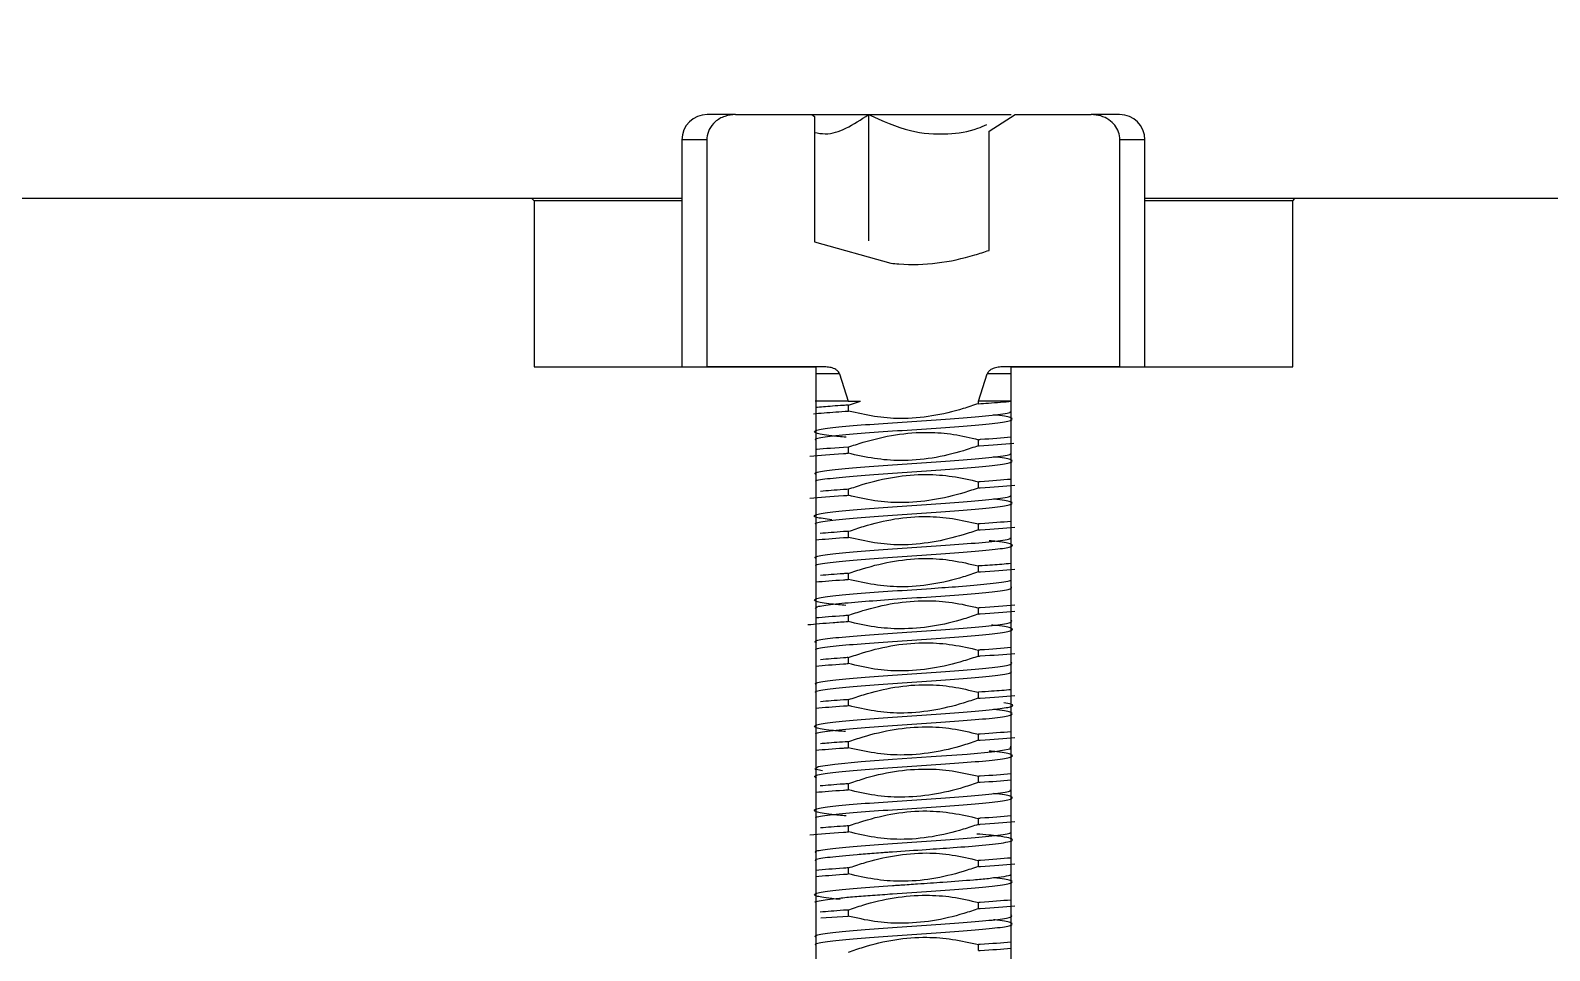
# Model space of a CAD drawing. Header units: millimetres. Extents: x 2 to 1187, y 2 to 839.
# Drawn here: x 165.975 to 170.488, y 443.393 to 446.127 of the extents above; entities that cross this region are included whole.
import ezdxf

# ---------------------------------------------------------------- set-up
doc = ezdxf.new("R2010")
doc.units = ezdxf.units.MM

msp = doc.modelspace()

# ---------------------------------------------------------------- hatches: boundary and pattern name
h = msp.add_hatch()
h.set_pattern_fill('ANSI31', color=256, scale=0.3)
h.paths.add_polyline_path([(600.3858, 723.2245), (600.3858, 724.6149), (599.1608, 724.6149, 0.414214), (598.8858, 724.3399), (598.8858, 719.8899, 0.414214), (599.1608, 719.6149), (600.3858, 719.6149), (600.3858, 721.0053, -0.444966)])
h.paths.add_polyline_path([(648.8858, 724.3399, 0.414214), (648.6108, 724.6149), (647.8858, 724.6149), (647.3858, 724.6149), (647.3858, 723.2245, -0.444966), (647.3858, 721.0053), (647.3858, 719.6149), (648.6108, 719.6149, 0.414214), (648.8858, 719.8899)])
h.paths.add_polyline_path([(648.8858, 681.5899, 0.414214), (648.6108, 681.8649), (647.3858, 681.8649), (647.3858, 680.4745, -0.444966), (647.3858, 678.2553), (647.3858, 676.8649), (648.6108, 676.8649, 0.414214), (648.8858, 677.1399)])
h.paths.add_polyline_path([(600.3858, 678.2553, -0.444966), (600.3858, 680.4745), (600.3858, 681.8649), (599.1608, 681.8649, 0.414214), (598.8858, 681.5899), (598.8858, 677.1399, 0.414214), (599.1608, 676.8649), (600.1358, 676.8649), (600.3858, 676.8649)])
h.paths.add_polyline_path([(204.0979, 197.9237, 0.414214), (203.8229, 198.1987), (203.0979, 198.1987), (202.5979, 198.1987), (202.5979, 196.8084, -0.212442), (203.0916, 195.6987, -0.212442), (202.5979, 194.5891), (202.5979, 193.1987), (203.8229, 193.1987, 0.414214), (204.0979, 193.4737)])
h.paths.add_polyline_path([(155.5979, 198.1987), (154.3729, 198.1987, 0.414214), (154.0979, 197.9237), (154.0979, 193.4737, 0.414214), (154.3729, 193.1987), (155.5979, 193.1987), (155.5979, 194.5891, -0.212442), (155.1041, 195.6987, -0.212442), (155.5979, 196.8084)])
h.paths.add_polyline_path([(155.5979, 154.0584), (155.5979, 155.4487), (154.3729, 155.4487, 0.414214), (154.0979, 155.1737), (154.0979, 150.7237, 0.414214), (154.3729, 150.4487), (155.3479, 150.4487), (155.5979, 150.4487), (155.5979, 151.8391, -0.444966)])
h.paths.add_polyline_path([(204.0979, 155.1737, 0.414214), (203.8229, 155.4487), (202.5979, 155.4487), (202.5979, 154.0584, -0.212442), (203.0916, 152.9487, -0.212442), (202.5979, 151.8391), (202.5979, 150.4487), (203.8229, 150.4487, 0.414214), (204.0979, 150.7237)])
h = msp.add_hatch()
h.set_pattern_fill('ANSI31', color=256, scale=0.3, angle=90)
h.paths.add_polyline_path([(159.0979, 197.9237, 0.414214), (158.8229, 198.1987), (157.5979, 198.1987), (157.5979, 196.8084, -0.212442), (158.0916, 195.6987, -0.212442), (157.5979, 194.5891), (157.5979, 193.1987), (158.8229, 193.1987, 0.414214), (159.0979, 193.4737)])
h.paths.add_polyline_path([(200.5979, 196.8084), (200.5979, 198.1987), (199.3729, 198.1987, 0.414214), (199.0979, 197.9237), (199.0979, 193.4737, 0.414214), (199.3729, 193.1987), (200.3479, 193.1987), (200.5979, 193.1987), (200.5979, 194.5891, -0.444966)])
h.paths.add_polyline_path([(157.5979, 154.0584), (157.5979, 155.4487), (158.8229, 155.4487), (159.0979, 155.4487), (159.0979, 150.4487), (158.8229, 150.4487), (157.5979, 150.4487), (157.5979, 151.8391, 0.444966)])
h.paths.add_polyline_path([(200.5979, 154.0584), (200.5979, 155.4487), (199.3729, 155.4487, 0.414214), (199.0979, 155.1737), (199.0979, 150.7237, 0.414214), (199.3729, 150.4487), (200.5979, 150.4487), (200.5979, 151.8391, -0.444966)])
h.paths.add_polyline_path([(603.8858, 724.3399, 0.414214), (603.6108, 724.6149), (602.3858, 724.6149), (602.3858, 723.2245, -0.444966), (602.3858, 721.0053), (602.3858, 719.6149), (603.6108, 719.6149, 0.414214), (603.8858, 719.8899)])
h.paths.add_polyline_path([(645.3858, 724.6149), (644.1608, 724.6149, 0.414214), (643.8858, 724.3399), (643.8858, 719.8899, 0.414214), (644.1608, 719.6149), (645.1358, 719.6149), (645.3858, 719.6149), (645.3858, 721.0053, -0.444966), (645.3858, 723.2245)])
h.paths.add_polyline_path([(645.3858, 680.4745), (645.3858, 681.8649), (644.1608, 681.8649, 0.414214), (643.8858, 681.5899), (643.8858, 677.1399, 0.414214), (644.1608, 676.8649), (645.3858, 676.8649), (645.3858, 678.2553, -0.444966)])
h.paths.add_polyline_path([(603.8858, 681.5899, 0.414214), (603.6108, 681.8649), (602.6358, 681.8649), (602.3858, 681.8649), (602.3858, 680.4745, -0.444966), (602.3858, 678.2553), (602.3858, 676.8649), (603.6108, 676.8649, 0.414214), (603.8858, 677.1399)])

# ---------------------------------------------------------------- linework, layer by layer
at = {"color": 7, "linetype": 'Continuous', "lineweight": 25}
for p, q in [((168.0699, 445.8766), (167.9854, 445.8766)), ((168.0699, 445.8766), (168.2961, 445.8766)), ((168.2961, 445.8766), (168.304, 445.871)), ((168.2961, 445.8766), (168.4649, 445.8766)), ((168.304, 445.871), (168.304, 445.4984)), ((168.4649, 445.8766), (168.4649, 445.5016)), ((168.4649, 445.8766), (168.8883, 445.8766)), ((168.8227, 445.8269), (168.8997, 445.8766)), ((168.8997, 445.8766), (169.1259, 445.8766)), ((169.2104, 445.8766), (169.1259, 445.8766)), ((168.8227, 445.4729), (168.8227, 445.8269)), ((167.9104, 445.8016), (167.9104, 445.1266)), ((167.9845, 445.8016), (167.9104, 445.8016)), ((167.9845, 445.8016), (167.9845, 445.1266)), ((169.2113, 445.1266), (169.2113, 445.8016)), ((169.2854, 445.8016), (169.2113, 445.8016)), ((169.2854, 445.1266), (169.2854, 445.8016)), ((167.4645, 445.6266), (161.7807, 445.6266)), ((167.4645, 445.6266), (167.471, 445.6203)), ((167.9104, 445.6266), (167.4645, 445.6266)), ((169.7313, 445.6266), (169.2854, 445.6266)), ((169.7248, 445.6203), (169.7313, 445.6266)), ((173.2311, 445.6266), (169.7313, 445.6266)), ((167.471, 445.6203), (167.471, 445.1266)), ((167.9104, 445.6203), (167.471, 445.6203)), ((169.7248, 445.6203), (169.2854, 445.6203)), ((169.7248, 445.1266), (169.7248, 445.6203)), ((168.304, 445.4984), (168.5312, 445.4349)), ((167.471, 445.1266), (168.3077, 445.1266)), ((168.3382, 445.1266), (167.9845, 445.1266)), ((168.3077, 445.1266), (168.3077, 440.6266)), ((169.2113, 445.1266), (168.8576, 445.1266)), ((168.8881, 440.6266), (168.8881, 445.1266)), ((168.8881, 445.1266), (169.7248, 445.1266)), ((168.3785, 445.1059), (168.3077, 445.1059)), ((168.3785, 445.1059), (168.4044, 445.0248)), ((168.7914, 445.0248), (168.8173, 445.1059)), ((168.8881, 445.1059), (168.8173, 445.1059)), ((168.4044, 445.0248), (168.306, 445.0248)), ((168.4044, 445.0248), (168.4405, 445.0248)), ((168.4044, 445.0132), (168.4044, 444.9954)), ((168.4056, 445.0133), (168.4405, 445.0248)), ((168.7914, 445.0176), (168.7914, 445.0248)), ((168.8893, 445.0248), (168.7914, 445.0248)), ((168.7914, 444.8926), (168.7914, 444.9104)), ((168.4044, 444.8882), (168.4044, 444.8704)), ((168.7914, 444.7676), (168.7914, 444.7854)), ((168.4044, 444.7632), (168.4044, 444.7454)), ((168.4044, 444.6382), (168.4044, 444.6204)), ((168.7914, 444.6426), (168.7914, 444.6604)), ((168.4044, 444.5132), (168.4044, 444.4954)), ((168.7914, 444.5176), (168.7914, 444.5354)), ((168.7914, 444.3925), (168.7914, 444.4104)), ((168.4044, 444.3882), (168.4044, 444.3704)), ((168.7914, 444.2676), (168.7914, 444.2854)), ((168.4044, 444.2632), (168.4044, 444.2454)), ((168.4044, 444.1382), (168.4044, 444.1204)), ((168.7914, 444.1426), (168.7914, 444.1604)), ((168.4044, 444.0132), (168.4044, 443.9954)), ((168.7914, 444.0174), (168.7914, 444.0354)), ((168.7914, 443.8926), (168.7914, 443.9104)), ((168.4044, 443.8882), (168.4044, 443.8704)), ((168.7914, 443.7676), (168.7914, 443.7854)), ((168.4044, 443.7632), (168.4044, 443.7454)), ((168.4044, 443.6383), (168.4044, 443.6204)), ((168.7914, 443.6426), (168.7914, 443.6604)), ((168.4044, 443.5132), (168.4044, 443.4954)), ((168.7914, 443.5175), (168.7914, 443.5354)), ((168.323, 443.4896), (168.404, 443.4954)), ((168.7914, 443.3926), (168.7914, 443.4104))]:
    msp.add_line(p, q, dxfattribs=at)
at = {"color": 7, "linetype": 'Continuous', "lineweight": 25, "flags": 128}
msp.add_lwpolyline([(168.3274, 443.9268), (168.3049, 443.932), (168.3154, 443.9396), (168.3649, 443.947), (168.4427, 443.9542), (168.5361, 443.961), (168.651, 443.9689), (168.7578, 443.9767), (168.8402, 443.9845), (168.8858, 443.9923), (168.8875, 444.0001), (168.8875, 444.0001)], dxfattribs=at)
at = {"color": 7, "linetype": 'Continuous', "lineweight": 18}
msp.add_circle((179.0979, 455.6266), 42.7508, dxfattribs=at)
at = {"color": 7, "linetype": 'Continuous', "lineweight": 25}
for centre, radius, start, end in [((179.0979, 455.6266), 56.25, 154.83497, 352.33774), ((167.9854, 445.8016), 0.075, 90, 180), ((169.2104, 445.8016), 0.075, 0, 90), ((179.0979, 455.6266), 20.275, 209.79626, 236.2982)]:
    msp.add_arc(centre, radius, start, end, dxfattribs=at)
for points, knots in [([(168.0699, 445.8766), (168.059, 445.8755), (168.037, 445.8735), (168.0089, 445.8569), (167.9906, 445.8337), (167.9848, 445.8139), (167.9846, 445.8035), (167.9845, 445.8016)], [0, 0, 0, 0, 0.260485, 0.52139, 0.75213, 0.952967, 1, 1, 1, 1]), ([(168.304, 445.8234), (168.3147, 445.8214), (168.3459, 445.8155), (168.4015, 445.8346), (168.4426, 445.8618), (168.4649, 445.8766)], [0, 0, 0, 0, 0.191238, 0.561982, 1, 1, 1, 1]), ([(168.4649, 445.8766), (168.5055, 445.858), (168.5804, 445.8238), (168.6932, 445.8151), (168.7704, 445.827), (168.8069, 445.8429), (168.8157, 445.8467)], [0, 0, 0, 0, 0.364683, 0.672307, 0.921341, 1, 1, 1, 1]), ([(169.2113, 445.8016), (169.2105, 445.8093), (169.2089, 445.8247), (169.1968, 445.8455), (169.1786, 445.8623), (169.1542, 445.8742), (169.1356, 445.8757), (169.1259, 445.8766)], [0, 0, 0, 0, 0.183497, 0.367111, 0.558056, 0.768519, 1, 1, 1, 1]), ([(168.5312, 445.4349), (168.5392, 445.434), (168.6222, 445.425), (168.7227, 445.4402), (168.8086, 445.4683), (168.8227, 445.4729)], [0, 0, 0, 0, 0.080936, 0.848608, 1, 1, 1, 1]), ([(168.3785, 445.1059), (168.3775, 445.1081), (168.3751, 445.1133), (168.3662, 445.1202), (168.3536, 445.1255), (168.3433, 445.1262), (168.3382, 445.1266)], [0, 0, 0, 0, 0.153628, 0.356058, 0.681216, 1, 1, 1, 1]), ([(168.8576, 445.1266), (168.8522, 445.1261), (168.8419, 445.1254), (168.8295, 445.1201), (168.8217, 445.1139), (168.8184, 445.1091), (168.8175, 445.1065), (168.8173, 445.1059)], [0, 0, 0, 0, 0.3397475, 0.6424689, 0.8252139, 0.9618724, 1, 1, 1, 1]), ([(168.3007, 444.9876), (168.3215, 444.9894), (168.3522, 444.992), (168.392, 444.9946), (168.4048, 444.9954)], [0, 0, 0, 0, 0.680633, 1, 1, 1, 1]), ([(168.3978, 444.9179), (168.3828, 444.9193), (168.3386, 444.9232), (168.3035, 444.9298), (168.3005, 444.9376), (168.3443, 444.9454), (168.4263, 444.9532), (168.5346, 444.961), (168.6523, 444.9688), (168.7626, 444.9766), (168.8444, 444.9845), (168.8876, 444.9904), (168.8865, 444.9937), (168.8863, 444.9944)], [0, 0, 0, 0, 0.052478, 0.15466, 0.256842, 0.359025, 0.461207, 0.563389, 0.665571, 0.767753, 0.869936, 0.972118, 1, 1, 1, 1]), ([(168.4048, 445.0132), (168.3995, 445.0129), (168.3726, 445.0112), (168.3372, 445.0087), (168.315, 445.0066), (168.3077, 445.0059)], [0, 0, 0, 0, 0.141994, 0.716522, 1, 1, 1, 1]), ([(168.7905, 445.0175), (168.7756, 445.0125), (168.7009, 444.9873), (168.596, 444.9679), (168.4811, 444.978), (168.4308, 444.9896), (168.4055, 444.9954)], [0, 0, 0, 0, 0.120142, 0.605093, 0.800779, 1, 1, 1, 1]), ([(168.7911, 445.0175), (168.8011, 445.0182), (168.8384, 445.0206), (168.8678, 445.023), (168.8893, 445.0248)], [0, 0, 0, 0, 0.269307, 1, 1, 1, 1]), ([(168.3095, 444.9074), (168.3072, 444.9092), (168.3017, 444.9137), (168.3452, 444.9207), (168.4259, 444.9285), (168.5345, 444.9364), (168.6523, 444.9441), (168.762, 444.9518), (168.8464, 444.9596), (168.8939, 444.9674), (168.8929, 444.9752), (168.8693, 444.9808), (168.8388, 444.9837), (168.8355, 444.984)], [0, 0, 0, 0, 0.071229, 0.173073, 0.274917, 0.376761, 0.478591, 0.580433, 0.682276, 0.784121, 0.885967, 0.987814, 1, 1, 1, 1]), ([(168.4037, 444.8882), (168.4185, 444.8932), (168.4955, 444.9189), (168.6021, 444.9375), (168.7178, 444.9279), (168.7667, 444.9163), (168.7913, 444.9104)], [0, 0, 0, 0, 0.119355, 0.618066, 0.80745, 1, 1, 1, 1]), ([(168.7913, 444.8926), (168.7918, 444.8926), (168.8324, 444.8952), (168.8643, 444.8978), (168.8959, 444.9004)], [0, 0, 0, 0, 0.012378, 1, 1, 1, 1]), ([(168.8881, 444.9177), (168.8602, 444.9154), (168.8309, 444.913), (168.7931, 444.9105), (168.7914, 444.9104)], [0, 0, 0, 0, 0.954114, 1, 1, 1, 1]), ([(168.2906, 444.8616), (168.3208, 444.8642), (168.3545, 444.8672), (168.3994, 444.8701), (168.4042, 444.8704)], [0, 0, 0, 0, 0.894022, 1, 1, 1, 1]), ([(168.3103, 444.806), (168.3071, 444.8081), (168.2998, 444.8128), (168.343, 444.8201), (168.4243, 444.8281), (168.5339, 444.836), (168.6522, 444.8439), (168.7626, 444.8517), (168.8441, 444.8595), (168.8869, 444.8652), (168.8862, 444.8683), (168.8861, 444.8689)], [0, 0, 0, 0, 0.099119, 0.224554, 0.3506217, 0.4773221, 0.601808, 0.7262937, 0.850779, 0.975264, 1, 1, 1, 1]), ([(168.3086, 444.7864), (168.3083, 444.7869), (168.3063, 444.79), (168.3466, 444.7957), (168.4255, 444.8035), (168.5345, 444.8113), (168.6521, 444.8192), (168.7618, 444.827), (168.8463, 444.8348), (168.8938, 444.8426), (168.8929, 444.8504), (168.8696, 444.8559), (168.8393, 444.8588), (168.8362, 444.8591)], [0, 0, 0, 0, 0.020898, 0.128327, 0.235756, 0.343184, 0.450613, 0.558041, 0.66547, 0.772898, 0.880327, 0.987755, 1, 1, 1, 1]), ([(168.4041, 444.8882), (168.368, 444.8859), (168.33, 444.8836), (168.31, 444.8812), (168.3089, 444.8811)], [0, 0, 0, 0, 0.949651, 1, 1, 1, 1]), ([(168.7912, 444.8926), (168.7763, 444.8875), (168.7016, 444.8617), (168.5963, 444.8438), (168.4807, 444.853), (168.4297, 444.8645), (168.4038, 444.8704)], [0, 0, 0, 0, 0.119469, 0.60222, 0.79779, 1, 1, 1, 1]), ([(168.7926, 444.7676), (168.7777, 444.7626), (168.7029, 444.7374), (168.5978, 444.7192), (168.4815, 444.7271), (168.43, 444.7392), (168.4037, 444.7453)], [0, 0, 0, 0, 0.118998, 0.59918, 0.795426, 1, 1, 1, 1]), ([(168.4039, 444.7632), (168.4187, 444.7683), (168.4934, 444.794), (168.5987, 444.8116), (168.7148, 444.8031), (168.7663, 444.7914), (168.7925, 444.7854)], [0, 0, 0, 0, 0.119078, 0.600118, 0.795751, 1, 1, 1, 1]), ([(168.8881, 444.7927), (168.8601, 444.7904), (168.8309, 444.7879), (168.7933, 444.7855), (168.7918, 444.7854)], [0, 0, 0, 0, 0.959591, 1, 1, 1, 1]), ([(168.7918, 444.7676), (168.7933, 444.7677), (168.8351, 444.7704), (168.8676, 444.7731), (168.8989, 444.7757)], [0, 0, 0, 0, 0.036171, 1, 1, 1, 1]), ([(168.2905, 444.7366), (168.3207, 444.7393), (168.3544, 444.7422), (168.3993, 444.7451), (168.4041, 444.7454)], [0, 0, 0, 0, 0.89339, 1, 1, 1, 1]), ([(168.3557, 444.672), (168.3374, 444.6746), (168.3009, 444.6798), (168.3012, 444.6876), (168.344, 444.6954), (168.4262, 444.7032), (168.5344, 444.711), (168.652, 444.7188), (168.7624, 444.7266), (168.8441, 444.7345), (168.8872, 444.7403), (168.8864, 444.7436), (168.8862, 444.7442)], [0, 0, 0, 0, 0.108152, 0.216305, 0.324457, 0.43261, 0.540762, 0.648915, 0.757067, 0.86522, 0.973372, 1, 1, 1, 1]), ([(168.3094, 444.6579), (168.3074, 444.6596), (168.3024, 444.6639), (168.3454, 444.6707), (168.4261, 444.6785), (168.5347, 444.6863), (168.6524, 444.6942), (168.762, 444.702), (168.8464, 444.7098), (168.8938, 444.7176), (168.8929, 444.7254), (168.8695, 444.7309), (168.8393, 444.7338), (168.8362, 444.7341)], [0, 0, 0, 0, 0.065149, 0.167743, 0.270336, 0.37293, 0.475523, 0.578117, 0.680711, 0.783304, 0.885898, 0.988491, 1, 1, 1, 1]), ([(168.4042, 444.7632), (168.3994, 444.7629), (168.367, 444.7608), (168.3426, 444.7587), (168.3219, 444.7569)], [0, 0, 0, 0, 0.148882, 1, 1, 1, 1]), ([(168.4055, 444.6383), (168.4203, 444.6433), (168.495, 444.6688), (168.6001, 444.6876), (168.715, 444.6776), (168.7654, 444.6661), (168.7908, 444.6603)], [0, 0, 0, 0, 0.1200639, 0.6049841, 0.8006284, 1, 1, 1, 1]), ([(168.4048, 444.6382), (168.3998, 444.6379), (168.367, 444.6358), (168.3422, 444.6337), (168.3212, 444.6319)], [0, 0, 0, 0, 0.1497729, 1, 1, 1, 1]), ([(168.7909, 444.6425), (168.7761, 444.6376), (168.7012, 444.6126), (168.5964, 444.593), (168.4813, 444.6026), (168.4309, 444.6144), (168.4054, 444.6204)], [0, 0, 0, 0, 0.1199685, 0.6039542, 0.799819, 1, 1, 1, 1]), ([(168.8881, 444.6677), (168.8602, 444.6654), (168.8308, 444.6629), (168.793, 444.6605), (168.7912, 444.6604)], [0, 0, 0, 0, 0.952174, 1, 1, 1, 1]), ([(168.7912, 444.6425), (168.793, 444.6427), (168.8351, 444.6454), (168.8677, 444.6481), (168.899, 444.6507)], [0, 0, 0, 0, 0.042249, 1, 1, 1, 1]), ([(168.3096, 444.5564), (168.3069, 444.5584), (168.3008, 444.5631), (168.3451, 444.5704), (168.4261, 444.5782), (168.5347, 444.586), (168.6522, 444.5938), (168.7625, 444.6016), (168.8443, 444.6095), (168.8875, 444.6154), (168.8865, 444.6187), (168.8862, 444.6194)], [0, 0, 0, 0, 0.0985357, 0.222521, 0.3465062, 0.4704914, 0.5944766, 0.7184619, 0.8424471, 0.9664323, 1, 1, 1, 1]), ([(168.3077, 444.613), (168.3328, 444.6151), (168.3615, 444.6176), (168.3998, 444.6201), (168.4047, 444.6204)], [0, 0, 0, 0, 0.871632, 1, 1, 1, 1]), ([(168.3086, 444.5363), (168.3083, 444.5368), (168.3063, 444.5399), (168.3467, 444.5457), (168.4257, 444.5535), (168.5348, 444.5613), (168.6524, 444.5692), (168.7621, 444.577), (168.8465, 444.5848), (168.8937, 444.5926), (168.8934, 444.6005), (168.8661, 444.6064), (168.8305, 444.6097), (168.8228, 444.6104)], [0, 0, 0, 0, 0.020386, 0.125978, 0.23157, 0.337163, 0.442754, 0.548345, 0.653935, 0.759525, 0.865114, 0.970703, 1, 1, 1, 1]), ([(168.4046, 444.5132), (168.4194, 444.5182), (168.4943, 444.5431), (168.5991, 444.5626), (168.7144, 444.5533), (168.765, 444.5414), (168.7906, 444.5354)], [0, 0, 0, 0, 0.119834, 0.603226, 0.799273, 1, 1, 1, 1]), ([(168.8862, 444.5425), (168.8779, 444.5417), (168.8549, 444.5396), (168.8197, 444.5372), (168.7947, 444.5356), (168.7911, 444.5354)], [0, 0, 0, 0, 0.322817, 0.901988, 1, 1, 1, 1]), ([(168.3968, 444.4181), (168.3822, 444.4194), (168.3384, 444.4233), (168.3035, 444.4298), (168.3005, 444.4376), (168.3444, 444.4454), (168.4264, 444.4532), (168.5344, 444.461), (168.6424, 444.4681), (168.7402, 444.475), (168.8085, 444.4808), (168.854, 444.486), (168.8806, 444.4901), (168.8867, 444.493), (168.8897, 444.4943)], [0, 0, 0, 0, 0.051163, 0.153488, 0.255812, 0.358136, 0.46046, 0.562759, 0.66446, 0.741253, 0.835079, 0.888626, 0.946465, 1, 1, 1, 1]), ([(168.3077, 444.4879), (168.3328, 444.4901), (168.3615, 444.4926), (168.3997, 444.495), (168.4045, 444.4954)], [0, 0, 0, 0, 0.873772, 1, 1, 1, 1]), ([(168.4044, 444.5132), (168.3996, 444.5129), (168.3673, 444.5109), (168.343, 444.5088), (168.3223, 444.507)], [0, 0, 0, 0, 0.148778, 1, 1, 1, 1]), ([(168.7905, 444.5175), (168.7756, 444.5125), (168.7009, 444.4869), (168.5958, 444.4683), (168.4807, 444.4782), (168.4303, 444.4896), (168.4048, 444.4954)], [0, 0, 0, 0, 0.119952, 0.604515, 0.800193, 1, 1, 1, 1]), ([(168.7911, 444.5176), (168.793, 444.5177), (168.8352, 444.5204), (168.8679, 444.5231), (168.8991, 444.5258)], [0, 0, 0, 0, 0.0448715, 1, 1, 1, 1]), ([(168.3059, 444.4087), (168.3072, 444.411), (168.3099, 444.4157), (168.3626, 444.4226), (168.4405, 444.4296), (168.5401, 444.4367), (168.6521, 444.4441), (168.7619, 444.4519), (168.8457, 444.4597), (168.8942, 444.4673), (168.8896, 444.4723), (168.8874, 444.4746)], [0, 0, 0, 0, 0.101887, 0.212717, 0.318498, 0.419222, 0.537596, 0.656011, 0.774427, 0.892843, 1, 1, 1, 1]), ([(168.4033, 444.3882), (168.4181, 444.3932), (168.4928, 444.4186), (168.5981, 444.4365), (168.7144, 444.4285), (168.766, 444.4166), (168.7923, 444.4104)], [0, 0, 0, 0, 0.118939, 0.598989, 0.795104, 1, 1, 1, 1]), ([(168.8989, 444.4186), (168.8676, 444.416), (168.8351, 444.4133), (168.7933, 444.4106), (168.7918, 444.4105)], [0, 0, 0, 0, 0.963274, 1, 1, 1, 1]), ([(168.2842, 444.361), (168.3071, 444.3631), (168.341, 444.3663), (168.3887, 444.3694), (168.404, 444.3704)], [0, 0, 0, 0, 0.679224, 1, 1, 1, 1]), ([(168.3097, 444.3063), (168.3069, 444.3084), (168.3007, 444.3131), (168.3449, 444.3204), (168.4259, 444.3282), (168.5344, 444.336), (168.6521, 444.3439), (168.762, 444.3517), (168.8459, 444.3595), (168.8953, 444.3673), (168.8901, 444.3725), (168.8875, 444.3751)], [0, 0, 0, 0, 0.091107, 0.204714, 0.318321, 0.431929, 0.545544, 0.659159, 0.772773, 0.886387, 1, 1, 1, 1]), ([(168.404, 444.3882), (168.3992, 444.3879), (168.3612, 444.3854), (168.3327, 444.3829), (168.3077, 444.3808)], [0, 0, 0, 0, 0.125468, 1, 1, 1, 1]), ([(168.3087, 444.286), (168.3083, 444.2866), (168.3059, 444.2899), (168.3465, 444.2957), (168.4257, 444.3035), (168.5346, 444.3113), (168.6522, 444.3192), (168.7619, 444.327), (168.8463, 444.3348), (168.8937, 444.3426), (168.8932, 444.3504), (168.8681, 444.3561), (168.8355, 444.3592), (168.8303, 444.3597)], [0, 0, 0, 0, 0.025504, 0.131577, 0.23765, 0.343723, 0.449796, 0.55587, 0.661943, 0.768016, 0.874089, 0.980162, 1, 1, 1, 1]), ([(168.7922, 444.3926), (168.7774, 444.3875), (168.7027, 444.3619), (168.5973, 444.3442), (168.4811, 444.3525), (168.4296, 444.3643), (168.4032, 444.3703)], [0, 0, 0, 0, 0.1189793, 0.5994895, 0.7952491, 1, 1, 1, 1]), ([(168.7917, 444.3926), (168.7933, 444.3927), (168.8351, 444.3953), (168.8676, 444.398), (168.8989, 444.4007)], [0, 0, 0, 0, 0.037203, 1, 1, 1, 1]), ([(168.7919, 444.2676), (168.777, 444.2626), (168.7022, 444.2377), (168.5972, 444.2186), (168.4815, 444.2272), (168.4306, 444.2393), (168.4047, 444.2454)], [0, 0, 0, 0, 0.1195006, 0.6015217, 0.7977925, 1, 1, 1, 1]), ([(168.4049, 444.2632), (168.4197, 444.2683), (168.4944, 444.294), (168.5997, 444.3121), (168.7151, 444.3027), (168.7659, 444.2912), (168.7917, 444.2854)], [0, 0, 0, 0, 0.119641, 0.603073, 0.798684, 1, 1, 1, 1]), ([(168.8881, 444.2927), (168.8601, 444.2904), (168.8309, 444.2879), (168.7932, 444.2855), (168.7915, 444.2854)], [0, 0, 0, 0, 0.956174, 1, 1, 1, 1]), ([(168.7916, 444.2676), (168.7932, 444.2677), (168.8351, 444.2704), (168.8676, 444.2731), (168.8989, 444.2757)], [0, 0, 0, 0, 0.03864, 1, 1, 1, 1]), ([(168.3095, 444.1819), (168.3071, 444.1838), (168.3015, 444.1883), (168.3452, 444.1954), (168.426, 444.2032), (168.5345, 444.211), (168.6522, 444.2188), (168.762, 444.2266), (168.8459, 444.2345), (168.8953, 444.2423), (168.8901, 444.2475), (168.8875, 444.2501)], [0, 0, 0, 0, 0.083476, 0.198042, 0.312607, 0.427173, 0.541738, 0.656304, 0.770869, 0.885435, 1, 1, 1, 1]), ([(168.3094, 444.158), (168.3074, 444.1596), (168.3025, 444.1638), (168.3455, 444.1707), (168.4261, 444.1785), (168.5348, 444.1863), (168.6525, 444.1942), (168.7623, 444.202), (168.8459, 444.2098), (168.8935, 444.2172), (168.8892, 444.222), (168.8872, 444.2242)], [0, 0, 0, 0, 0.074013, 0.192124, 0.310235, 0.428346, 0.546443, 0.664539, 0.782636, 0.900731, 1, 1, 1, 1]), ([(168.3077, 444.238), (168.3327, 444.2401), (168.3614, 444.2426), (168.3996, 444.2451), (168.4045, 444.2454)], [0, 0, 0, 0, 0.87224, 1, 1, 1, 1]), ([(168.4046, 444.2632), (168.3997, 444.2629), (168.3671, 444.2608), (168.3426, 444.2587), (168.3218, 444.2569)], [0, 0, 0, 0, 0.150464, 1, 1, 1, 1]), ([(168.4053, 444.1383), (168.4202, 444.1433), (168.495, 444.1684), (168.5998, 444.1879), (168.7147, 444.1779), (168.7649, 444.1662), (168.7903, 444.1603)], [0, 0, 0, 0, 0.120148, 0.605029, 0.80058, 1, 1, 1, 1]), ([(168.4047, 444.1382), (168.3999, 444.1379), (168.3672, 444.1358), (168.3427, 444.1337), (168.3218, 444.1319)], [0, 0, 0, 0, 0.148888, 1, 1, 1, 1]), ([(168.7903, 444.1425), (168.7755, 444.1375), (168.7007, 444.1123), (168.5958, 444.0929), (168.481, 444.1031), (168.4307, 444.1146), (168.4054, 444.1204)], [0, 0, 0, 0, 0.120176, 0.605328, 0.800863, 1, 1, 1, 1]), ([(168.8881, 444.1676), (168.8699, 444.166), (168.8415, 444.1636), (168.8044, 444.1612), (168.791, 444.1603)], [0, 0, 0, 0, 0.640499, 1, 1, 1, 1]), ([(168.791, 444.1425), (168.7929, 444.1426), (168.8351, 444.1454), (168.8679, 444.1481), (168.8991, 444.1507)], [0, 0, 0, 0, 0.04502, 1, 1, 1, 1]), ([(168.3963, 444.0431), (168.3819, 444.0444), (168.3383, 444.0483), (168.3035, 444.0548), (168.3005, 444.0626), (168.3444, 444.0704), (168.4264, 444.0782), (168.5346, 444.086), (168.6525, 444.0938), (168.762, 444.1016), (168.847, 444.1095), (168.8919, 444.1173), (168.8988, 444.1238), (168.8744, 444.1277), (168.8663, 444.129)], [0, 0, 0, 0, 0.045096, 0.136039, 0.226982, 0.317926, 0.408869, 0.499812, 0.590755, 0.681699, 0.772642, 0.863585, 0.954528, 1, 1, 1, 1]), ([(168.3077, 444.113), (168.3328, 444.1151), (168.3616, 444.1176), (168.3998, 444.1201), (168.4047, 444.1204)], [0, 0, 0, 0, 0.8722115, 1, 1, 1, 1]), ([(168.3087, 444.036), (168.3082, 444.0366), (168.3059, 444.0399), (168.3464, 444.0457), (168.4256, 444.0535), (168.5346, 444.0614), (168.6522, 444.0691), (168.7619, 444.0768), (168.8464, 444.0846), (168.8938, 444.0924), (168.8929, 444.1002), (168.8693, 444.1058), (168.8388, 444.1087), (168.8356, 444.109)], [0, 0, 0, 0, 0.025421, 0.132293, 0.239166, 0.346039, 0.452882, 0.559761, 0.666642, 0.773523, 0.880407, 0.987291, 1, 1, 1, 1]), ([(168.4035, 444.0132), (168.4184, 444.0182), (168.4932, 444.0432), (168.5982, 444.0619), (168.7142, 444.0537), (168.7654, 444.0416), (168.7915, 444.0354)], [0, 0, 0, 0, 0.119255, 0.600329, 0.796655, 1, 1, 1, 1]), ([(168.8881, 444.0427), (168.8601, 444.0404), (168.8309, 444.038), (168.7932, 444.0355), (168.7915, 444.0354)], [0, 0, 0, 0, 0.954943, 1, 1, 1, 1]), ([(168.4041, 444.0132), (168.3809, 444.0117), (168.3488, 444.0097), (168.3281, 444.0076), (168.3223, 444.0071)], [0, 0, 0, 0, 0.72337, 1, 1, 1, 1]), ([(168.7913, 444.0176), (168.7765, 444.0125), (168.7018, 443.9867), (168.5965, 443.9689), (168.4808, 443.978), (168.4297, 443.9895), (168.4037, 443.9954)], [0, 0, 0, 0, 0.119386, 0.601797, 0.7973553, 1, 1, 1, 1]), ([(168.7914, 444.0174), (168.7931, 444.0175), (168.8351, 444.0202), (168.8678, 444.0229), (168.899, 444.0255)], [0, 0, 0, 0, 0.041018, 1, 1, 1, 1]), ([(168.31, 443.9051), (168.3063, 443.9077), (168.2987, 443.9129), (168.3447, 443.9207), (168.426, 443.9285), (168.5344, 443.9363), (168.6522, 443.9442), (168.7618, 443.952), (168.8463, 443.9598), (168.8937, 443.9676), (168.8935, 443.9754), (168.8663, 443.9813), (168.8307, 443.9847), (168.8229, 443.9854)], [0, 0, 0, 0, 0.097278, 0.194555, 0.291833, 0.389111, 0.486389, 0.583666, 0.680944, 0.778222, 0.8755, 0.972777, 1, 1, 1, 1]), ([(168.3077, 443.988), (168.3327, 443.9901), (168.3613, 443.9926), (168.3994, 443.9951), (168.4041, 443.9954)], [0, 0, 0, 0, 0.874887, 1, 1, 1, 1]), ([(168.404, 443.8882), (168.4188, 443.8933), (168.4935, 443.919), (168.5989, 443.9367), (168.7149, 443.928), (168.7662, 443.9164), (168.7924, 443.9104)], [0, 0, 0, 0, 0.119141, 0.60048, 0.796074, 1, 1, 1, 1]), ([(168.8881, 443.9177), (168.8601, 443.9154), (168.8309, 443.9129), (168.7933, 443.9105), (168.7918, 443.9104)], [0, 0, 0, 0, 0.959348, 1, 1, 1, 1]), ([(168.3982, 443.7929), (168.3831, 443.7943), (168.3388, 443.7982), (168.3035, 443.8048), (168.3004, 443.8126), (168.3442, 443.8204), (168.4261, 443.8282), (168.5344, 443.836), (168.652, 443.8438), (168.7623, 443.8516), (168.8444, 443.8595), (168.888, 443.8655), (168.8867, 443.869), (168.8863, 443.8699)], [0, 0, 0, 0, 0.052357, 0.153916, 0.255474, 0.357033, 0.458591, 0.56015, 0.661708, 0.763267, 0.864825, 0.966383, 1, 1, 1, 1]), ([(168.3077, 443.863), (168.3327, 443.8652), (168.3613, 443.8676), (168.3994, 443.8701), (168.4042, 443.8704)], [0, 0, 0, 0, 0.873675, 1, 1, 1, 1]), ([(168.4042, 443.8882), (168.3994, 443.8879), (168.3666, 443.8858), (168.342, 443.8837), (168.321, 443.8819)], [0, 0, 0, 0, 0.147509, 1, 1, 1, 1]), ([(168.7925, 443.8926), (168.7777, 443.8876), (168.7029, 443.8624), (168.5978, 443.8441), (168.4815, 443.8521), (168.4301, 443.8642), (168.4038, 443.8703)], [0, 0, 0, 0, 0.119045, 0.599373, 0.795658, 1, 1, 1, 1]), ([(168.7918, 443.8926), (168.7933, 443.8927), (168.8309, 443.8951), (168.8601, 443.8975), (168.8881, 443.8999)], [0, 0, 0, 0, 0.040353, 1, 1, 1, 1]), ([(168.3086, 443.7864), (168.3083, 443.7869), (168.3063, 443.79), (168.3468, 443.7957), (168.4257, 443.8035), (168.5348, 443.8113), (168.6524, 443.8192), (168.762, 443.827), (168.8464, 443.8348), (168.8939, 443.8426), (168.8929, 443.8504), (168.8695, 443.8559), (168.8392, 443.8588), (168.8362, 443.8591)], [0, 0, 0, 0, 0.021057, 0.12849, 0.235924, 0.343358, 0.450791, 0.558225, 0.665659, 0.773092, 0.880526, 0.98796, 1, 1, 1, 1]), ([(168.4055, 443.7633), (168.4203, 443.7683), (168.4951, 443.7937), (168.6001, 443.8127), (168.715, 443.8026), (168.7653, 443.7911), (168.7907, 443.7853)], [0, 0, 0, 0, 0.120106, 0.605144, 0.800762, 1, 1, 1, 1]), ([(168.8881, 443.7927), (168.8602, 443.7904), (168.8308, 443.7879), (168.793, 443.7855), (168.7911, 443.7854)], [0, 0, 0, 0, 0.95163, 1, 1, 1, 1]), ([(168.7912, 443.7675), (168.793, 443.7677), (168.8351, 443.7704), (168.8678, 443.7731), (168.899, 443.7757)], [0, 0, 0, 0, 0.04278, 1, 1, 1, 1]), ([(168.2907, 443.7366), (168.3209, 443.7393), (168.3548, 443.7422), (168.3998, 443.7451), (168.4047, 443.7454)], [0, 0, 0, 0, 0.891147, 1, 1, 1, 1]), ([(168.3096, 443.6817), (168.3071, 443.6836), (168.3012, 443.6882), (168.3452, 443.6954), (168.4261, 443.7032), (168.5347, 443.711), (168.6522, 443.7188), (168.7626, 443.7266), (168.8441, 443.7345), (168.887, 443.7402), (168.8863, 443.7434), (168.8861, 443.7439)], [0, 0, 0, 0, 0.095131, 0.220636, 0.346141, 0.471646, 0.597151, 0.722657, 0.848162, 0.973667, 1, 1, 1, 1]), ([(168.3093, 443.6581), (168.3075, 443.6597), (168.3026, 443.6639), (168.3454, 443.6707), (168.4127, 443.6772), (168.472, 443.6818), (168.5036, 443.6841), (168.5198, 443.6852), (168.528, 443.6858), (168.5321, 443.6861), (168.5341, 443.6862), (168.5352, 443.6863), (168.5357, 443.6863), (168.5359, 443.6863), (168.5361, 443.6863), (168.5687, 443.6886), (168.6311, 443.6927), (168.7242, 443.6992), (168.7944, 443.7048), (168.8442, 443.71), (168.8752, 443.7145), (168.8931, 443.7193), (168.8933, 443.7245), (168.8704, 443.7301), (168.8339, 443.7349), (168.7984, 443.738), (168.7861, 443.739)], [0, 0, 0, 0, 0.0587, 0.155065, 0.25143, 0.299844, 0.324081, 0.336203, 0.342264, 0.345295, 0.34681, 0.347568, 0.347947, 0.348136, 0.348231, 0.348254, 0.432152, 0.501493, 0.58888, 0.639569, 0.694802, 0.754573, 0.818877, 0.88771, 0.961065, 1, 1, 1, 1]), ([(168.4048, 443.7632), (168.3998, 443.7629), (168.3671, 443.7608), (168.3425, 443.7587), (168.3215, 443.7569)], [0, 0, 0, 0, 0.150294, 1, 1, 1, 1]), ([(168.7908, 443.7675), (168.7759, 443.7626), (168.7011, 443.7376), (168.5963, 443.7179), (168.4813, 443.7277), (168.4309, 443.7395), (168.4054, 443.7454)], [0, 0, 0, 0, 0.120024, 0.604267, 0.800024, 1, 1, 1, 1]), ([(168.4044, 443.6382), (168.4193, 443.6432), (168.4941, 443.6681), (168.599, 443.6876), (168.7144, 443.6784), (168.765, 443.6664), (168.7907, 443.6604)], [0, 0, 0, 0, 0.11976, 0.602838, 0.798954, 1, 1, 1, 1]), ([(168.4044, 443.6383), (168.3996, 443.638), (168.3615, 443.6355), (168.3328, 443.6331), (168.3077, 443.6309)], [0, 0, 0, 0, 0.125372, 1, 1, 1, 1]), ([(168.7905, 443.6425), (168.7757, 443.6375), (168.701, 443.6119), (168.5958, 443.5934), (168.4807, 443.6032), (168.4302, 443.6146), (168.4046, 443.6204)], [0, 0, 0, 0, 0.119887, 0.604224, 0.799898, 1, 1, 1, 1]), ([(168.7911, 443.6426), (168.793, 443.6427), (168.8352, 443.6454), (168.8679, 443.6481), (168.8991, 443.6508)], [0, 0, 0, 0, 0.044656, 1, 1, 1, 1]), ([(168.8881, 443.6677), (168.8602, 443.6654), (168.8309, 443.6629), (168.793, 443.6605), (168.7912, 443.6604)], [0, 0, 0, 0, 0.950848, 1, 1, 1, 1]), ([(168.38, 443.5447), (168.3715, 443.5455), (168.3343, 443.5489), (168.304, 443.5548), (168.3003, 443.5626), (168.3444, 443.5705), (168.4263, 443.5782), (168.5016, 443.5836), (168.5471, 443.5868), (168.5716, 443.5884), (168.6191, 443.5916), (168.6951, 443.5968), (168.7675, 443.6022), (168.824, 443.6074), (168.8616, 443.612), (168.8855, 443.6161), (168.8876, 443.6187), (168.8883, 443.6196)], [0, 0, 0, 0, 0.030891, 0.134976, 0.239061, 0.343145, 0.447228, 0.551264, 0.559288, 0.573223, 0.618777, 0.687843, 0.780286, 0.83551, 0.896612, 0.963583, 1, 1, 1, 1]), ([(168.306, 443.5362), (168.3058, 443.5364), (168.3037, 443.5379), (168.318, 443.5407), (168.3407, 443.5448), (168.3769, 443.5488), (168.4223, 443.553), (168.476, 443.5571), (168.5521, 443.5625), (168.6521, 443.5691), (168.7617, 443.5769), (168.8462, 443.5847), (168.8938, 443.5926), (168.8929, 443.6004), (168.8695, 443.6059), (168.8391, 443.6088), (168.8359, 443.6091)], [0, 0, 0, 0, 0.006337, 0.061484, 0.1172, 0.173485, 0.23034, 0.287763, 0.345756, 0.452687, 0.559643, 0.666599, 0.773555, 0.880512, 0.987469, 1, 1, 1, 1]), ([(168.3077, 443.6129), (168.3328, 443.6151), (168.3615, 443.6176), (168.3997, 443.62), (168.4045, 443.6204)], [0, 0, 0, 0, 0.874124, 1, 1, 1, 1]), ([(168.4033, 443.5132), (168.4181, 443.5182), (168.4929, 443.5436), (168.5981, 443.5615), (168.7145, 443.5535), (168.7661, 443.5415), (168.7924, 443.5354)], [0, 0, 0, 0, 0.118929, 0.599002, 0.795038, 1, 1, 1, 1]), ([(168.404, 443.5132), (168.3992, 443.5129), (168.3667, 443.5108), (168.3422, 443.5087), (168.3213, 443.5069)], [0, 0, 0, 0, 0.146942, 1, 1, 1, 1]), ([(168.7923, 443.5176), (168.7775, 443.5125), (168.7028, 443.487), (168.5974, 443.4693), (168.4812, 443.4774), (168.4296, 443.4893), (168.4032, 443.4953)], [0, 0, 0, 0, 0.11895, 0.599265, 0.79511, 1, 1, 1, 1]), ([(168.7917, 443.5176), (168.7933, 443.5177), (168.8351, 443.5203), (168.8676, 443.5231), (168.8989, 443.5257)], [0, 0, 0, 0, 0.036481, 1, 1, 1, 1]), ([(168.8881, 443.5428), (168.8601, 443.5404), (168.8309, 443.538), (168.7933, 443.5356), (168.7918, 443.5355)], [0, 0, 0, 0, 0.959489, 1, 1, 1, 1]), ([(168.3097, 443.4312), (168.3069, 443.4333), (168.3006, 443.438), (168.3449, 443.4454), (168.4259, 443.4532), (168.5343, 443.461), (168.6521, 443.4689), (168.7619, 443.4767), (168.8459, 443.4845), (168.8953, 443.4923), (168.8901, 443.4975), (168.8875, 443.5001)], [0, 0, 0, 0, 0.092288, 0.20574, 0.319193, 0.432646, 0.546118, 0.659589, 0.77306, 0.88653, 1, 1, 1, 1]), ([(168.3094, 443.4077), (168.3073, 443.4095), (168.3021, 443.4138), (168.3453, 443.4207), (168.426, 443.4285), (168.5346, 443.4363), (168.6523, 443.4442), (168.7619, 443.452), (168.8463, 443.4598), (168.8938, 443.4676), (168.8929, 443.4754), (168.8695, 443.4809), (168.8391, 443.4838), (168.836, 443.4841)], [0, 0, 0, 0, 0.067735, 0.170002, 0.272268, 0.374534, 0.476801, 0.579067, 0.681334, 0.7836, 0.885866, 0.988133, 1, 1, 1, 1]), ([(168.405, 443.3882), (168.4198, 443.3933), (168.4946, 443.419), (168.5998, 443.4372), (168.7151, 443.4276), (168.7658, 443.4162), (168.7915, 443.4104)], [0, 0, 0, 0, 0.119722, 0.603461, 0.799096, 1, 1, 1, 1]), ([(168.8881, 443.4177), (168.8601, 443.4154), (168.8308, 443.4129), (168.7931, 443.4105), (168.7915, 443.4104)], [0, 0, 0, 0, 0.955523, 1, 1, 1, 1]), ([(168.7915, 443.3926), (168.7932, 443.3927), (168.8309, 443.3951), (168.8601, 443.3975), (168.8881, 443.3999)], [0, 0, 0, 0, 0.043622, 1, 1, 1, 1])]:
    msp.add_open_spline(points, degree=3, knots=knots, dxfattribs=at)

doc.saveas('drawing.dxf')
